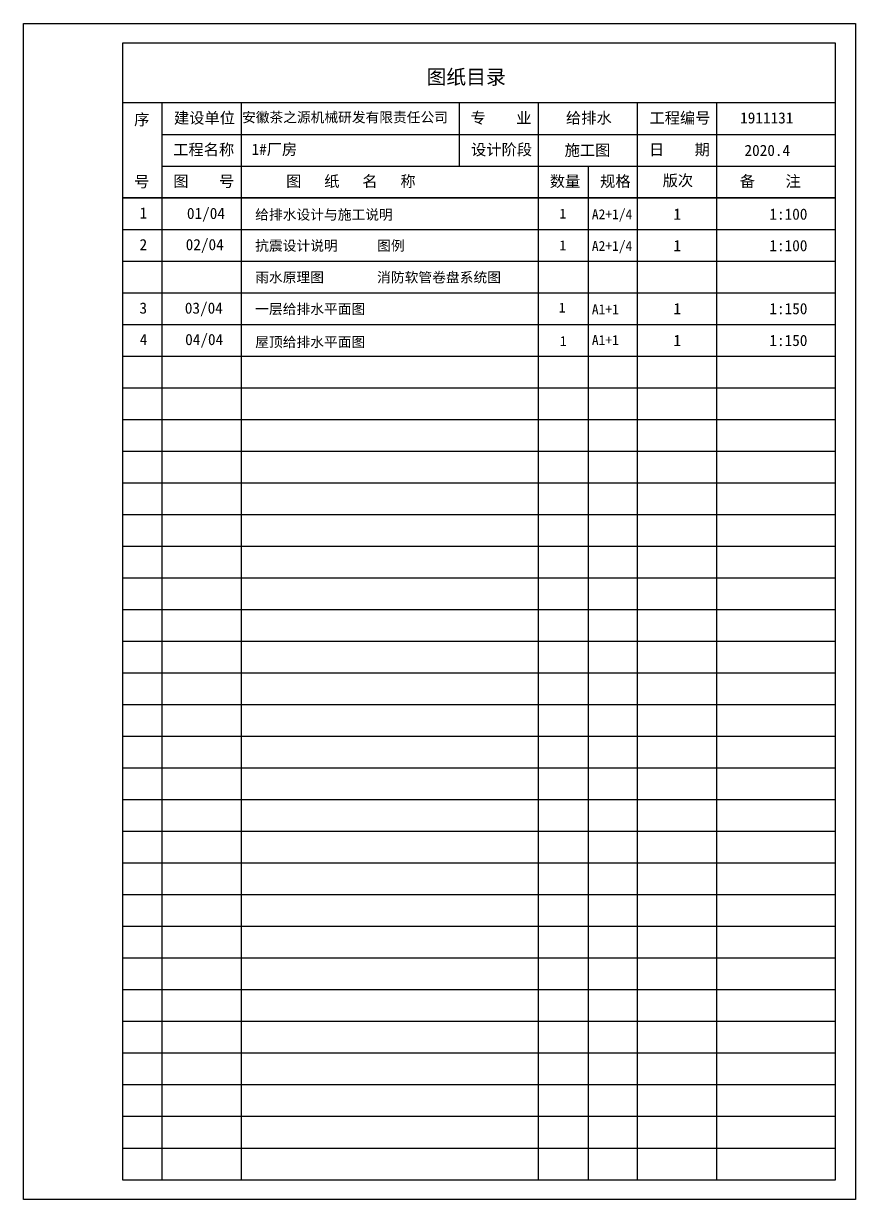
# Model space of a CAD drawing. Extents: x -409572 to -157272, y 600795 to 878326.
# Drawn here: x -323534 to -297213, y 841101 to 878326 of the extents above; entities that cross this region are included whole.
import ezdxf
from ezdxf.enums import TextEntityAlignment as Align

# ---------------------------------------------------------------- set-up
doc = ezdxf.new("R2010")
doc.units = 0
doc.header["$LTSCALE"] = 1000
doc.header["$MEASUREMENT"] = 0
doc.layers.get('0').update_dxf_attribs({"linetype": 'CONTINUOUS'})
doc.layers.add('PUB_TEXT', color=7, linetype='CONTINUOUS')
doc.layers.add('PUB_TITLE', color=4, linetype='CONTINUOUS')
doc.styles.add('-宋体', font='', dxfattribs={"width": 0.9})
doc.styles.add('DIM_FONT', font='SIMPLEX.shx', dxfattribs={"width": 0.7})
doc.styles.add('HZ2', font='simhei.ttf')
doc.styles.get('-宋体').set_extended_font_data('NSimSun')

msp = doc.modelspace()

# ---------------------------------------------------------------- linework, layer by layer
at = {"layer": 'PUB_TITLE', "color": 4}
for p, q in [((-323534, 878325.7), (-297213.5, 878325.7)), ((-297213.5, 878325.7), (-297213.5, 841100.9)), ((-297840.2, 877699), (-320400.6, 877699)), ((-320400.6, 877699), (-320400.6, 841727.6)), ((-297840.2, 841727.6), (-297840.2, 877699)), ((-319147.3, 841727.6), (-319147.3, 875819)), ((-316640.6, 841727.6), (-316640.6, 875819)), ((-307240.4, 841727.6), (-307240.4, 875819)), ((-304107, 841727.6), (-304107, 875819)), ((-301600.2, 841727.6), (-301600.2, 875819)), ((-319147.3, 874816.3), (-297840.2, 874816.3)), ((-319147.3, 873813.6), (-297840.2, 873813.6)), ((-305673.7, 873813.6), (-305673.7, 841727.6)), ((-320400.6, 871808.2), (-297840.2, 871808.2)), ((-320400.6, 870805.5), (-297840.2, 870805.5)), ((-320400.6, 870805.5), (-297840.2, 870805.5)), ((-320400.6, 869802.8), (-297840.2, 869802.8)), ((-320400.6, 869802.8), (-297840.2, 869802.8)), ((-320400.6, 868800.2), (-297840.2, 868800.2)), ((-320400.6, 867797.5), (-297840.2, 867797.5)), ((-320400.6, 867797.5), (-297840.2, 867797.5)), ((-320400.6, 866794.8), (-297840.2, 866794.8)), ((-320400.6, 865792.1), (-297840.2, 865792.1)), ((-320400.6, 865792.1), (-297840.2, 865792.1)), ((-320400.6, 864789.4), (-297840.2, 864789.4)), ((-320400.6, 863786.7), (-297840.2, 863786.7)), ((-320400.6, 862784), (-297840.2, 862784)), ((-320400.6, 861781.4), (-297840.2, 861781.4)), ((-320400.6, 860778.7), (-297840.2, 860778.7)), ((-320400.6, 859776), (-297840.2, 859776)), ((-320400.6, 858773.3), (-297840.2, 858773.3)), ((-320400.6, 857770.6), (-297840.2, 857770.6)), ((-320400.6, 856767.9), (-297840.2, 856767.9)), ((-320400.6, 855765.2), (-297840.2, 855765.2)), ((-320400.6, 854762.5), (-297840.2, 854762.5)), ((-320400.6, 853759.9), (-297840.2, 853759.9)), ((-320400.6, 852757.2), (-297840.2, 852757.2)), ((-320400.6, 851754.5), (-297840.2, 851754.5)), ((-320400.6, 850751.8), (-297840.2, 850751.8)), ((-320400.6, 849749.1), (-297840.2, 849749.1)), ((-320400.6, 848746.4), (-297840.2, 848746.4)), ((-320400.6, 847743.7), (-297840.2, 847743.7)), ((-320400.6, 846741), (-297840.2, 846741)), ((-320400.6, 845738.4), (-297840.2, 845738.4)), ((-320400.6, 844735.7), (-297840.2, 844735.7)), ((-320400.6, 843733), (-297840.2, 843733)), ((-320400.6, 842730.3), (-297840.2, 842730.3)), ((-320400.6, 841727.6), (-297840.2, 841727.6)), ((-297213.5, 841100.9), (-323534, 841100.9))]:
    msp.add_line(p, q, dxfattribs=at)
at = {"layer": 'PUB_TITLE', "color": 7}
msp.add_line((-309747.1, 875819), (-309747.1, 873813.6), dxfattribs=at)
at = {"layer": 'PUB_TITLE', "color": 4}
msp.add_lwpolyline([(-323534, 878325.7), (-297213.5, 878325.7), (-297213.5, 841100.9), (-323534, 841100.9)], close=True, dxfattribs=at)
at = {"layer": 'PUB_TITLE', "color": 4, "const_width": 50.1}
for points in [[(-320400.6, 875819), (-297840.2, 875819)], [(-320400.6, 872810.9), (-297840.2, 872810.9)]]:
    msp.add_lwpolyline(points, dxfattribs=at)

# ---------------------------------------------------------------- texts
at = {"color": 7, "style": 'DIM_FONT', "width": 0.8, "flags": 9}
for tag, s in [('YSIZE', '1000'), ('XSIZE', '3000')]:
    msp.add_attdef(tag, (-316640.6, 874816.3), s, height=0.627, dxfattribs=at)
at = {"layer": 'PUB_TEXT', "color": 7}
for s, height, style, p in [('图纸目录', 459.87, 'HZ2', (-310784.1, 876403.9)), ('建设单位', 353.75, 'HZ2', (-318775.6, 875161)), ('安徽茶之源机械研发有限责任公司', 318.373, 'HZ2', (-316620.6, 875198)), ('专    业', 353.75, 'HZ2', (-309391.1, 875161)), ('给排水', 353.75, 'HZ2', (-306373.1, 875161)), ('工程编号', 353.75, 'HZ2', (-303731, 875161)), ('1911131', 353.75, 'HZ2', (-300862.2, 875161)), ('工程名称', 353.75, 'HZ2', (-318798.9, 874158.3)), ('1#厂房', 353.75, 'HZ2', (-316320.9, 874166.8)), ('设计阶段', 353.75, 'HZ2', (-309375.4, 874158.3)), ('施工图', 353.75, 'HZ2', (-306415.2, 874138.7)), ('日    期', 353.75, 'HZ2', (-303746.3, 874158.3)), ('图    号', 353.75, 'HZ2', (-318796.3, 873155.6)), ('图   纸   名   称', 353.748, 'HZ2', (-315225.3, 873155.6)), ('数量', 353.75, 'HZ2', (-306884.9, 873155.6)), ('规格', 353.75, 'HZ2', (-305292.3, 873155.6)), ('版次', 353.75, 'HZ2', (-303315, 873180)), ('备    注', 353.75, 'HZ2', (-300871.5, 873155.6)), ('1', 353.7, 'HZ2', (-319862.7, 872152.9)), ('01/04', 353.75, 'HZ2', (-318365, 872138.6)), ('给排水设计与施工说明', 319.26, 'HZ2', (-316205.4, 872117.4)), ('1', 313.3, '-宋体', (-306577.1, 872152.9)), ('A2+1/4', 313.34, '-宋体', (-305553.5, 872132.2)), ('1', 353.7, 'HZ2', (-302972.5, 872116.4)), ('1:100', 353.75, 'HZ2', (-299936.7, 872116.4)), ('2', 353.7, 'HZ2', (-319862.7, 871150.2)), ('02/04', 353.75, 'HZ2', (-318403.2, 871150.2)), ('抗震设计说明', 319.26, 'HZ2', (-316205.4, 871134.4)), ('图例', 319.26, 'HZ2', (-312347.4, 871134.4)), ('1', 313.3, '-宋体', (-306577.1, 871150.2)), ('A2+1/4', 313.34, '-宋体', (-305553.5, 871129.5)), ('1', 353.7, 'HZ2', (-302972.5, 871118)), ('1:100', 353.75, 'HZ2', (-299936.7, 871118)), ('雨水原理图', 319.26, 'HZ2', (-316205.4, 870131.7)), ('消防软管卷盘系统图', 319.26, 'HZ2', (-312347.4, 870131.7)), ('3', 353.7, 'HZ2', (-319865.6, 869141.3)), ('03/04', 353.75, 'HZ2', (-318431, 869141.3)), ('一层给排水平面图', 319.26, 'HZ2', (-316205.4, 869129.1)), ('1', 313.3, '-宋体', (-306597.4, 869177.9)), ('A1+1', 313.34, '-宋体', (-305553.1, 869124.2)), ('1', 353.7, 'HZ2', (-302972.5, 869123)), ('1:150', 353.75, 'HZ2', (-299936.7, 869123)), ('4', 353.7, 'HZ2', (-319857.1, 868147)), ('04/04', 353.75, 'HZ2', (-318420.5, 868147)), ('A1+1', 313.34, '-宋体', (-305553.1, 868150)), ('1', 353.7, 'HZ2', (-302972.5, 868117.4)), ('1:150', 353.75, 'HZ2', (-299936.7, 868117.4)), ('屋顶给排水平面图', 319.26, 'HZ2', (-316205.4, 868084.1)), ('1', 313.3, '-宋体', (-306564.4, 868119.1))]:
    msp.add_text(s, height=height, dxfattribs=dict(at, style=style)).set_placement(p)
at = {"layer": 'PUB_TEXT', "color": 7, "style": 'HZ2'}
for s, height, p in [('序', 353.7, (-319792.8, 875292.6)), ('2020.4', 353.75, (-300002.5, 874306.6)), ('号', 353.7, (-319792.8, 873318.5))]:
    msp.add_text(s, height=height, dxfattribs=at).set_placement(p, align=Align.MIDDLE)

doc.saveas('drawing.dxf')
